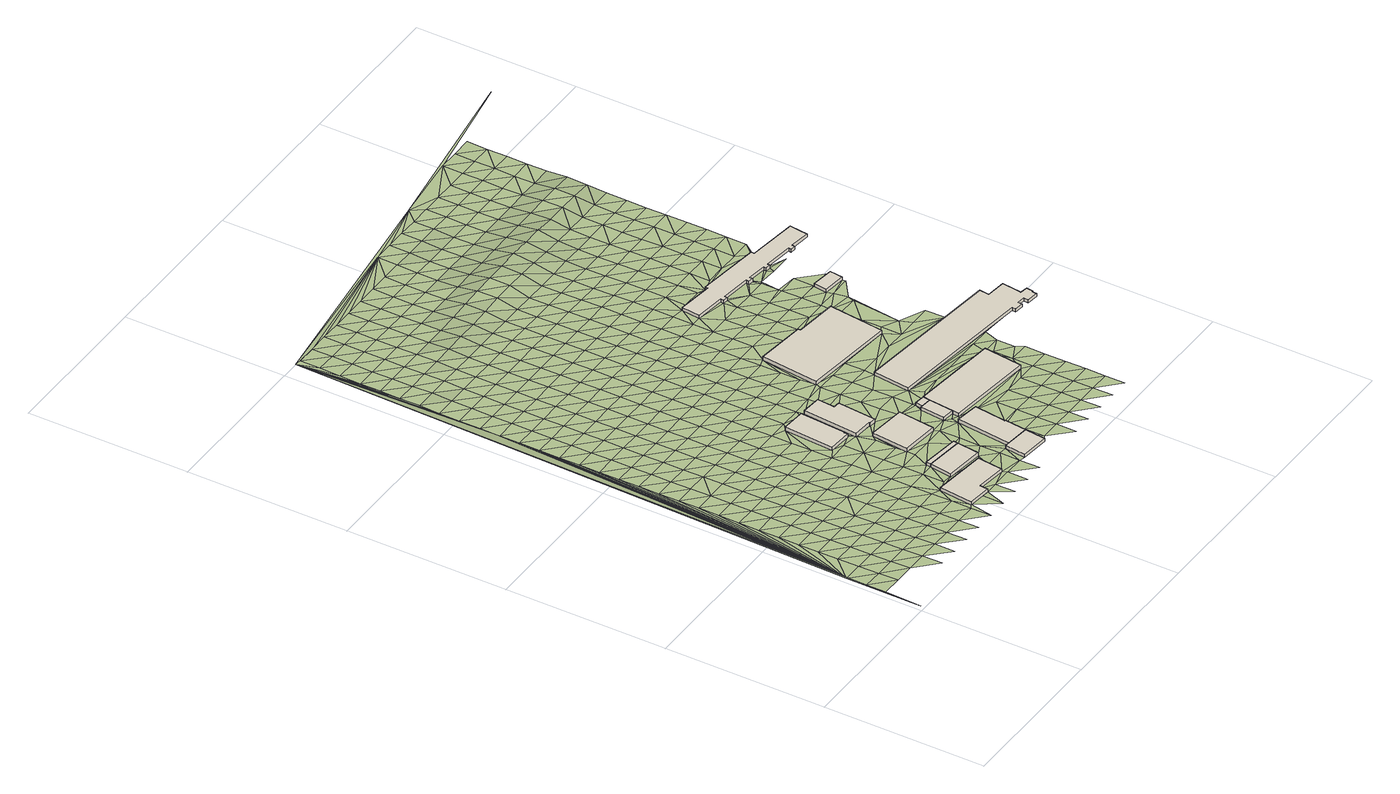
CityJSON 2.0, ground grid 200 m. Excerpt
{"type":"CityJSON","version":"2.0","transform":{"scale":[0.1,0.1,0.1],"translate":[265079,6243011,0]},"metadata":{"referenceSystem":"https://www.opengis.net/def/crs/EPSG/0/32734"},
"CityObjects":{
"building1":{"type":"Building","attributes":{"building":"yes","building:levels":"1","footprint":{"type":"Polygon"},"plus_code":"C9XWXHXW+XPR","ground_height":4.62,"building_height":4.1,"roof_height":8.72},"geometry":[{"type":"Solid","lod":"1","boundaries":[[[[0,1,2,3]],[[1,4,5,2]],[[4,6,7,5]],[[6,8,9,7]],[[8,10,11,9]],[[10,0,3,11]],[[3,2,5,7,9,11]],[[10,8,6,4,1,0]]]]}]},
"building2":{"type":"Building","attributes":{"building":"yes","building:levels":"1","footprint":{"type":"Polygon"},"plus_code":"CCXXXHXQ+XCX","ground_height":4.51,"building_height":4.1,"roof_height":8.61},"geometry":[{"type":"Solid","lod":"1","boundaries":[[[[12,13,14,15]],[[13,16,17,14]],[[16,18,19,17]],[[18,12,15,19]],[[15,14,17,19]],[[18,16,13,12]]]]}]},
"building3":{"type":"Building","attributes":{"building":"yes","building:levels":"1","footprint":{"type":"Polygon"},"plus_code":"CFX3XHX5+XVV","ground_height":4.48,"building_height":4.1,"roof_height":8.58},"geometry":[{"type":"Solid","lod":"1","boundaries":[[[[13,12,15,14]],[[12,20,21,15]],[[20,22,23,21]],[[22,13,14,23]],[[14,15,21,23]],[[22,20,12,13]]]]}]},
"building4":{"type":"Building","attributes":{"building":"industrial","building:levels":"1","footprint":{"type":"Polygon"},"plus_code":"C9X8X9XC+X3X","ground_height":3.41,"building_height":4.1,"roof_height":7.51},"geometry":[{"type":"Solid","lod":"1","boundaries":[[[[24,25,26,27]],[[25,28,29,26]],[[28,30,31,29]],[[30,32,33,31]],[[32,34,35,33]],[[34,24,27,35]],[[27,26,29,31,33,35]],[[34,32,30,28,25,24]]]]}]},
"building5":{"type":"Building","attributes":{"building":"yes","building:levels":"1","footprint":{"type":"Polygon"},"plus_code":"CFXMXVXC+XCX","ground_height":4.25,"building_height":4.1,"roof_height":8.35},"geometry":[{"type":"Solid","lod":"1","boundaries":[[[[36,37,38,39]],[[37,40,41,38]],[[40,42,43,41]],[[42,36,39,43]],[[39,38,41,43]],[[42,40,37,36]]]]}]},
"building6":{"type":"Building","attributes":{"building":"industrial","building:levels":"1","footprint":{"type":"Polygon"},"plus_code":"CFX3XFXR+XGW","ground_height":3.68,"building_height":4.1,"roof_height":7.78},"geometry":[{"type":"Solid","lod":"1","boundaries":[[[[44,45,46,47]],[[45,48,49,46]],[[48,50,51,49]],[[50,52,53,51]],[[52,54,55,53]],[[54,56,57,55]],[[56,58,59,57]],[[58,44,47,59]],[[47,46,49,51,53,55,57,59]],[[58,56,54,52,50,48,45,44]]]]}]},
"building7":{"type":"Building","attributes":{"building":"yes","building:levels":"1","footprint":{"type":"Polygon"},"plus_code":"CJX6X6XR+X3W","ground_height":4.28,"building_height":4.1,"roof_height":8.38},"geometry":[{"type":"Solid","lod":"1","boundaries":[[[[60,61,62,63]],[[61,64,65,62]],[[64,66,67,65]],[[66,68,69,67]],[[68,60,63,69]],[[63,62,65,67,69]],[[68,66,64,61,60]]]]}]},
"building8":{"type":"Building","attributes":{"building":"yes","building:levels":"1","footprint":{"type":"Polygon"},"plus_code":"CJXMX2X4+X2X","ground_height":4.29,"building_height":4.1,"roof_height":8.39},"geometry":[{"type":"Solid","lod":"1","boundaries":[[[[61,60,63,62]],[[60,70,71,63]],[[70,72,73,71]],[[72,74,75,73]],[[74,76,77,75]],[[76,61,62,77]],[[62,63,71,73,75,77]],[[76,74,72,70,60,61]]]]}]},
"building9":{"type":"Building","attributes":{"building":"yes","building:levels":"1","footprint":{"type":"Polygon"},"plus_code":"CJX7X4XW+X3V","ground_height":4.15,"building_height":4.1,"roof_height":8.25},"geometry":[{"type":"Solid","lod":"1","boundaries":[[[[78,79,80,81]],[[79,82,83,80]],[[82,84,85,83]],[[84,86,87,85]],[[86,78,81,87]],[[81,80,83,85,87]],[[86,84,82,79,78]]]]}]},
"building10":{"type":"Building","attributes":{"building":"yes","building:levels":"1","footprint":{"type":"Polygon"},"plus_code":"CJXCXHX5+XCW","ground_height":4.15,"building_height":4.1,"roof_height":8.25},"geometry":[{"type":"Solid","lod":"1","boundaries":[[[[88,89,90,91]],[[89,82,83,90]],[[82,79,80,83]],[[79,88,91,80]],[[91,90,83,80]],[[79,82,89,88]]]]}]},
"building11":{"type":"Building","attributes":{"building":"yes","building:levels":"1","footprint":{"type":"Polygon"},"plus_code":"CQX9X8XH+XHW","ground_height":4.31,"building_height":4.1,"roof_height":8.41},"geometry":[{"type":"Solid","lod":"1","boundaries":[[[[92,93,80,94,95,91]],[[93,96,81,97,94,80]],[[96,98,99,97,81]],[[98,100,101,99]],[[100,102,103,101]],[[102,92,91,95,103]],[[95,94,97,99,101,103]],[[102,100,98,96,93,92]]]]}]},
"building12":{"type":"Building","attributes":{"building":"industrial","building:levels":"1","footprint":{"type":"Polygon"},"plus_code":"CPX3X3X4+XHV","ground_height":3.05,"building_height":4.1,"roof_height":7.15},"geometry":[{"type":"Solid","lod":"1","boundaries":[[[[104,105,106,107]],[[105,108,109,106]],[[108,110,111,109]],[[110,112,113,111]],[[112,114,115,113]],[[114,104,107,115]],[[107,106,109,111,113,115]],[[114,112,110,108,105,104]]]]}]},
"building13":{"type":"Building","attributes":{"building":"industrial","building:levels":"1","footprint":{"type":"Polygon"},"plus_code":"C2X8XRX3+XCX","ground_height":3.42,"building_height":4.1,"roof_height":7.52},"geometry":[{"type":"Solid","lod":"1","boundaries":[[[[116,117,118,119]],[[117,120,121,118]],[[120,122,123,121]],[[122,124,125,123]],[[124,126,127,125]],[[126,128,129,127]],[[128,130,131,129]],[[130,132,133,131]],[[132,134,135,133]],[[134,136,137,135]],[[136,138,139,137]],[[138,140,141,139]],[[140,142,143,141]],[[142,144,145,143]],[[144,146,147,145]],[[146,116,119,147]],[[119,118,121,123,125,127,129,131,133,135,137,139,141,143,145,147]],[[146,144,142,140,138,136,134,132,130,128,126,124,122,120,117,116]]]]}]},
"building14":{"type":"Building","attributes":{"building":"industrial","building:levels":"1","footprint":{"type":"Polygon"},"plus_code":"CVXCXHXV+X3R","ground_height":2.45,"building_height":4.1,"roof_height":6.55},"geometry":[{"type":"Solid","lod":"1","boundaries":[[[[148,149,150,151]],[[149,152,153,150]],[[152,154,155,153]],[[154,156,157,155]],[[156,158,159,157]],[[158,160,161,159]],[[160,162,163,161]],[[162,164,165,163]],[[164,166,167,165]],[[166,168,169,167]],[[168,170,171,169]],[[170,172,173,171]],[[172,174,175,173]],[[174,176,177,175]],[[176,178,179,177]],[[178,180,181,179]],[[180,182,183,181]],[[182,184,185,183]],[[184,186,187,185]],[[186,188,189,187]],[[188,190,191,189]],[[190,192,193,191]],[[192,194,195,193]],[[194,148,151,195]],[[151,150,153,155,157,159,161,163,165,167,169,171,173,175,177,179,181,183,185,187,189,191,193,195]],[[194,192,190,188,186,184,182,180,178,176,174,172,170,168,166,164,162,160,158,156,154,152,149,148]]]]}]},
"building15":{"type":"Building","attributes":{"building":"industrial","building:levels":"1","footprint":{"type":"Polygon"},"plus_code":"C3X2XFXM+XMV","ground_height":2.63,"building_height":4.1,"roof_height":6.73},"geometry":[{"type":"Solid","lod":"1","boundaries":[[[[196,197,198,199]],[[197,200,201,198]],[[200,202,203,201]],[[202,196,199,203]],[[199,198,201,203]],[[202,200,197,196]]]]}]},
"terrain1":{"type":"TINRelief","geometry":[{"type":"CompositeSurface","lod":"1","boundaries":[[[204,205,206]],[[206,205,207]],[[205,204,208]],[[209,207,205]],[[208,209,205]],[[209,210,207]],[[210,211,207]],[[209,208,212]],[[211,213,207]],[[209,214,210]],[[213,215,207]],[[212,214,209]],[[216,207,215]],[[211,210,217]],[[210,214,217]],[[216,218,207]],[[211,219,213]],[[218,220,207]],[[212,221,214]],[[211,217,219]],[[220,222,207]],[[212,223,221]],[[215,213,224]],[[214,225,217]],[[226,207,222]],[[224,213,219]],[[225,214,221]],[[227,216,215]],[[228,207,226]],[[219,217,229]],[[227,215,224]],[[229,217,225]],[[228,230,207]],[[231,206,207]],[[218,216,232]],[[224,219,233]],[[234,207,230]],[[227,232,216]],[[225,221,235]],[[229,233,219]],[[220,218,236]],[[207,234,237]],[[221,238,235]],[[224,239,227]],[[232,236,218]],[[225,240,229]],[[207,237,241]],[[239,224,233]],[[242,222,220]],[[225,235,240]],[[232,227,243]],[[207,241,244]],[[236,242,220]],[[233,229,245]],[[227,239,243]],[[246,226,222]],[[244,247,207]],[[229,240,245]],[[232,248,236]],[[242,246,222]],[[233,249,239]],[[207,247,250]],[[248,232,243]],[[226,251,228]],[[240,235,252]],[[233,245,249]],[[242,236,253]],[[254,207,250]],[[246,251,226]],[[252,235,255]],[[243,239,256]],[[253,236,248]],[[257,245,240]],[[230,228,258]],[[207,254,259]],[[239,249,256]],[[260,246,242]],[[252,257,240]],[[228,251,258]],[[248,243,261]],[[260,242,253]],[[234,230,262]],[[245,263,249]],[[243,256,261]],[[264,251,246]],[[257,263,245]],[[258,262,230]],[[248,265,253]],[[260,264,246]],[[237,234,266]],[[267,256,249]],[[261,265,248]],[[268,257,252]],[[262,266,234]],[[263,267,249]],[[260,253,269]],[[258,251,270]],[[264,271,251]],[[272,268,252]],[[237,273,241]],[[253,265,269]],[[257,274,263]],[[262,258,270]],[[261,256,275]],[[207,259,231]],[[266,273,237]],[[270,251,271]],[[267,276,256]],[[260,277,264]],[[268,274,257]],[[244,241,278]],[[265,261,275]],[[260,269,277]],[[256,276,275]],[[279,267,263]],[[266,262,280]],[[273,278,241]],[[271,264,281]],[[274,279,263]],[[280,262,270]],[[244,282,247]],[[269,265,283]],[[264,277,281]],[[266,284,273]],[[267,285,276]],[[278,282,244]],[[283,265,275]],[[271,286,270]],[[274,268,287]],[[284,266,280]],[[279,285,267]],[[250,247,288]],[[269,289,277]],[[286,271,281]],[[290,287,268]],[[278,273,291]],[[275,276,292]],[[282,288,247]],[[289,269,283]],[[279,274,293]],[[280,270,294]],[[291,273,284]],[[285,292,276]],[[254,250,295]],[[281,277,296]],[[287,293,274]],[[294,270,286]],[[278,297,282]],[[298,283,275]],[[250,288,295]],[[296,277,289]],[[287,290,299]],[[284,280,300]],[[301,285,279]],[[291,297,278]],[[292,298,275]],[[259,254,302]],[[286,281,303]],[[293,301,279]],[[300,280,294]],[[293,287,299]],[[288,282,304]],[[305,289,283]],[[302,254,295]],[[303,281,296]],[[284,306,291]],[[292,285,307]],[[304,282,297]],[[298,305,283]],[[308,309,259]],[[286,310,294]],[[306,284,300]],[[301,307,285]],[[311,293,299]],[[288,312,295]],[[296,289,313]],[[259,302,308]],[[310,286,303]],[[293,311,301]],[[291,314,297]],[[315,298,292]],[[316,317,299]],[[312,288,304]],[[305,313,289]],[[318,309,319]],[[300,294,320]],[[314,291,306]],[[307,315,292]],[[307,301,311]],[[302,295,321]],[[322,303,296]],[[308,319,309]],[[320,294,310]],[[323,299,317]],[[304,297,324]],[[298,325,305]],[[321,295,312]],[[313,322,296]],[[231,259,309]],[[317,316,323]],[[326,327,318]],[[306,300,328]],[[324,297,314]],[[315,325,298]],[[329,308,302]],[[310,303,330]],[[319,326,318]],[[328,300,320]],[[231,309,318]],[[312,304,331]],[[313,305,332]],[[333,307,311]],[[329,302,321]],[[322,330,303]],[[334,327,335]],[[306,336,314]],[[315,307,333]],[[331,304,324]],[[305,325,332]],[[231,318,327]],[[337,319,308]],[[338,320,310]],[[326,335,327]],[[336,306,328]],[[339,333,311]],[[340,339,311]],[[312,341,321]],[[322,313,342]],[[329,337,308]],[[330,338,310]],[[231,327,334]],[[343,344,334]],[[323,345,346]],[[324,314,347]],[[348,325,315]],[[341,312,331]],[[342,313,332]],[[349,345,323]],[[319,350,326]],[[328,320,351]],[[335,343,334]],[[347,314,336]],[[333,348,315]],[[334,344,231]],[[329,321,352]],[[330,322,353]],[[337,350,319]],[[338,351,320]],[[354,344,355]],[[324,356,331]],[[352,321,341]],[[353,322,342]],[[344,354,231]],[[333,339,13]],[[335,326,357]],[[332,325,358]],[[359,336,328]],[[339,340,13]],[[343,355,344]],[[356,324,347]],[[348,360,325]],[[329,361,337]],[[330,362,338]],[[340,311,10]],[[346,345,363]],[[326,350,357]],[[351,359,328]],[[354,364,231]],[[364,354,365]],[[341,331,366]],[[342,332,358]],[[333,22,348]],[[329,352,361]],[[358,325,360]],[[362,330,353]],[[343,335,367]],[[368,347,336]],[[13,22,333]],[[355,365,354]],[[366,331,356]],[[353,342,369]],[[364,370,231]],[[350,337,371]],[[372,351,338]],[[367,335,357]],[[359,368,336]],[[373,370,364]],[[341,374,352]],[[371,337,361]],[[372,338,362]],[[375,376,345]],[[370,377,231]],[[342,378,369]],[[355,343,379]],[[356,347,380]],[[363,345,376]],[[365,373,364]],[[374,341,366]],[[378,342,358]],[[348,22,381]],[[360,348,382]],[[350,383,357]],[[359,351,384]],[[379,343,367]],[[368,380,347]],[[377,385,231]],[[377,370,386]],[[361,352,387]],[[383,350,371]],[[369,34,353]],[[372,384,351]],[[34,362,353]],[[381,382,348]],[[355,388,365]],[[389,366,356]],[[360,390,358]],[[373,386,370]],[[387,352,374]],[[367,357,391]],[[392,368,359]],[[388,355,379]],[[380,389,356]],[[34,372,362]],[[382,390,360]],[[10,18,340]],[[393,385,377]],[[371,361,394]],[[383,391,357]],[[384,392,359]],[[395,369,378]],[[373,365,396]],[[385,397,231]],[[374,366,398]],[[363,399,10]],[[386,393,377]],[[394,361,387]],[[378,358,400]],[[401,363,376]],[[379,367,402]],[[380,368,403]],[[404,381,22]],[[365,388,396]],[[389,398,366]],[[405,358,390]],[[371,406,383]],[[384,372,407]],[[402,367,391]],[[392,403,368]],[[405,400,358]],[[363,408,399]],[[372,34,407]],[[373,409,386]],[[410,387,374]],[[10,399,18]],[[393,397,385]],[[371,394,406]],[[401,376,411]],[[378,400,395]],[[382,381,404]],[[379,412,388]],[[413,389,380]],[[36,390,382]],[[396,409,373]],[[398,410,374]],[[383,414,391]],[[392,384,415]],[[404,22,20]],[[408,363,401]],[[412,379,402]],[[403,413,380]],[[405,390,36]],[[18,399,408]],[[416,395,417]],[[418,393,386]],[[394,387,419]],[[400,417,395]],[[414,383,406]],[[407,415,384]],[[388,420,396]],[[400,405,36]],[[389,421,398]],[[409,418,386]],[[410,419,387]],[[402,391,422]],[[392,423,403]],[[420,388,412]],[[413,421,389]],[[424,407,34]],[[393,425,397]],[[426,406,394]],[[422,391,414]],[[423,392,415]],[[409,396,427]],[[400,58,417]],[[410,398,428]],[[429,382,404]],[[408,430,18]],[[430,12,18]],[[431,400,36]],[[418,425,393]],[[419,426,394]],[[432,64,401]],[[412,402,433]],[[434,413,403]],[[64,408,401]],[[427,396,420]],[[421,428,398]],[[435,414,406]],[[407,436,415]],[[422,433,402]],[[434,403,423]],[[431,437,400]],[[424,417,58]],[[438,418,409]],[[439,419,410]],[[430,408,64]],[[440,20,12]],[[425,441,397]],[[426,435,406]],[[407,424,436]],[[430,440,12]],[[404,20,442]],[[412,443,420]],[[421,413,444]],[[438,409,427]],[[428,439,410]],[[431,36,445]],[[422,414,446]],[[64,61,430]],[[423,415,447]],[[443,412,433]],[[434,444,413]],[[448,425,418]],[[449,426,419]],[[20,440,442]],[[429,404,442]],[[435,446,414]],[[447,415,436]],[[424,58,436]],[[427,420,450]],[[451,428,421]],[[438,448,418]],[[439,449,419]],[[452,433,422]],[[434,423,453]],[[445,36,454]],[[420,443,450]],[[444,451,421]],[[441,425,455]],[[435,426,456]],[[446,452,422]],[[453,423,447]],[[76,430,61]],[[76,440,430]],[[427,457,438]],[[439,428,458]],[[455,425,448]],[[449,456,426]],[[459,436,58]],[[443,433,460]],[[461,444,434]],[[457,427,450]],[[451,458,428]],[[442,440,76]],[[462,446,435]],[[459,447,436]],[[86,429,442]],[[452,460,433]],[[453,461,434]],[[454,429,463]],[[448,438,464]],[[465,449,439]],[[463,429,86]],[[455,466,441]],[[456,462,435]],[[58,467,459]],[[468,450,443]],[[444,469,451]],[[464,438,457]],[[458,465,439]],[[470,471,472]],[[473,445,454]],[[472,467,470]],[[452,446,474]],[[447,475,453]],[[442,76,86]],[[460,468,443]],[[461,469,444]],[[445,476,471]],[[477,455,448]],[[478,456,449]],[[462,474,446]],[[459,475,447]],[[473,476,445]],[[479,480,481]],[[482,457,450]],[[451,483,458]],[[477,448,464]],[[454,463,84]],[[465,478,449]],[[463,86,84]],[[484,231,397]],[[485,460,452]],[[486,461,453]],[[468,482,450]],[[469,483,451]],[[76,487,86]],[[488,472,471]],[[467,472,488]],[[481,489,479]],[[490,466,455]],[[462,456,491]],[[474,485,452]],[[475,486,453]],[[464,457,492]],[[487,76,493]],[[465,458,494]],[[477,490,455]],[[487,78,86]],[[478,491,456]],[[495,479,489]],[[467,496,459]],[[476,488,471]],[[468,460,497]],[[498,469,461]],[[482,492,457]],[[483,494,458]],[[454,499,473]],[[89,454,84]],[[487,493,78]],[[500,474,462]],[[489,481,501]],[[485,497,460]],[[486,498,461]],[[454,89,502]],[[503,475,459]],[[504,505,495]],[[506,477,464]],[[507,478,465]],[[488,496,467]],[[499,476,473]],[[508,493,76]],[[490,509,466]],[[491,500,462]],[[501,481,510]],[[499,454,502]],[[84,82,89]],[[511,482,468]],[[469,512,483]],[[492,506,464]],[[494,507,465]],[[489,513,495]],[[503,459,496]],[[485,474,514]],[[508,505,504]],[[515,486,475]],[[484,397,441]],[[497,511,468]],[[498,512,469]],[[490,477,516]],[[517,491,478]],[[476,518,488]],[[500,514,474]],[[513,489,501]],[[495,519,504]],[[475,503,515]],[[88,502,89]],[[520,492,482]],[[521,494,483]],[[506,516,477]],[[507,517,478]],[[499,518,476]],[[522,497,485]],[[498,486,523]],[[511,520,482]],[[512,521,483]],[[519,495,513]],[[524,509,490]],[[500,491,525]],[[526,496,488]],[[514,522,485]],[[515,523,486]],[[499,502,527]],[[528,508,504]],[[506,492,529]],[[494,530,507]],[[88,527,502]],[[516,524,490]],[[517,525,491]],[[526,488,518]],[[511,497,531]],[[532,512,498]],[[520,529,492]],[[521,530,494]],[[528,504,519]],[[496,533,503]],[[499,527,518]],[[484,441,466]],[[534,514,500]],[[513,501,535]],[[522,531,497]],[[523,532,498]],[[536,516,506]],[[517,507,537]],[[524,538,509]],[[525,534,500]],[[533,496,526]],[[535,501,539]],[[88,540,527]],[[541,515,503]],[[542,520,511]],[[521,512,543]],[[529,536,506]],[[530,537,507]],[[522,514,544]],[[545,519,513]],[[541,523,515]],[[531,542,511]],[[532,543,512]],[[524,516,546]],[[547,525,517]],[[534,544,514]],[[526,518,548]],[[545,513,535]],[[527,548,518]],[[549,529,520]],[[550,530,521]],[[551,540,88]],[[532,523,541]],[[536,546,516]],[[537,547,517]],[[508,528,552]],[[553,531,522]],[[528,519,554]],[[533,555,503]],[[542,549,520]],[[493,508,100]],[[543,550,521]],[[484,466,509]],[[540,551,527]],[[556,538,524]],[[557,534,525]],[[533,526,558]],[[541,543,532]],[[544,553,522]],[[554,519,545]],[[536,529,559]],[[537,530,560]],[[546,556,524]],[[547,557,525]],[[526,548,558]],[[542,531,561]],[[549,559,529]],[[550,560,530]],[[544,534,562]],[[563,545,535]],[[553,561,531]],[[552,528,554]],[[564,546,536]],[[537,565,547]],[[556,566,538]],[[557,562,534]],[[555,533,558]],[[567,563,535]],[[568,543,541]],[[569,549,542]],[[568,550,543]],[[559,564,536]],[[560,565,537]],[[570,553,544]],[[554,545,571]],[[484,509,538]],[[561,569,542]],[[527,551,572]],[[556,546,573]],[[574,557,547]],[[562,570,544]],[[563,571,545]],[[552,100,508]],[[575,559,549]],[[560,550,576]],[[564,573,546]],[[565,574,547]],[[548,577,558]],[[561,553,578]],[[579,552,554]],[[569,575,549]],[[576,550,568]],[[580,566,556]],[[581,562,557]],[[577,555,558]],[[88,102,551]],[[582,568,541]],[[570,578,553]],[[571,579,554]],[[564,559,583]],[[584,565,560]],[[503,555,585]],[[573,580,556]],[[574,581,557]],[[586,569,561]],[[575,583,559]],[[584,560,576]],[[484,538,566]],[[570,562,587]],[[588,571,563]],[[527,572,589]],[[578,586,561]],[[579,590,552]],[[591,573,564]],[[565,592,574]],[[580,593,566]],[[581,587,562]],[[588,563,594]],[[575,569,595]],[[548,596,577]],[[576,568,597]],[[541,114,582]],[[583,591,564]],[[592,565,584]],[[484,598,231]],[[599,578,570]],[[600,579,571]],[[586,595,569]],[[597,568,582]],[[100,552,590]],[[580,573,601]],[[602,581,574]],[[587,599,570]],[[600,571,588]],[[603,583,575]],[[576,604,584]],[[591,601,573]],[[592,602,574]],[[102,572,551]],[[586,578,605]],[[606,590,579]],[[595,603,575]],[[604,576,597]],[[593,484,566]],[[555,577,585]],[[607,527,589]],[[608,593,580]],[[609,587,581]],[[599,605,578]],[[592,584,610]],[[606,579,600]],[[611,591,583]],[[601,608,580]],[[609,581,602]],[[612,595,586]],[[597,582,613]],[[603,611,583]],[[614,584,604]],[[614,610,584]],[[599,587,615]],[[588,616,600]],[[605,612,586]],[[617,590,606]],[[617,100,590]],[[592,618,602]],[[114,613,582]],[[601,591,619]],[[608,620,593]],[[592,610,618]],[[615,587,609]],[[616,588,621]],[[603,595,622]],[[623,604,597]],[[611,619,591]],[[577,596,585]],[[589,572,102]],[[609,602,618]],[[624,605,599]],[[606,600,625]],[[620,484,593]],[[612,622,595]],[[114,112,613]],[[613,623,597]],[[626,527,607]],[[627,608,601]],[[624,599,615]],[[596,548,628]],[[625,600,616]],[[629,100,617]],[[630,611,603]],[[614,604,631]],[[619,627,601]],[[612,605,632]],[[606,633,617]],[[622,630,603]],[[631,604,623]],[[629,102,100]],[[614,154,610]],[[609,618,634]],[[620,608,635]],[[615,609,634]],[[636,613,112]],[[632,605,624]],[[625,633,606]],[[637,619,611]],[[627,635,608]],[[596,638,585]],[[639,622,612]],[[607,589,102]],[[623,613,636]],[[617,640,629]],[[630,637,611]],[[618,641,634]],[[642,614,631]],[[643,102,629]],[[644,484,620]],[[615,645,624]],[[639,612,632]],[[640,617,633]],[[642,154,614]],[[610,154,152]],[[627,619,646]],[[635,644,620]],[[615,634,645]],[[643,629,647]],[[630,622,648]],[[649,631,623]],[[637,646,619]],[[641,618,650]],[[632,624,651]],[[626,652,527]],[[102,643,653]],[[112,110,636]],[[585,638,654]],[[648,622,639]],[[649,623,636]],[[640,655,629]],[[656,635,627]],[[634,641,657]],[[647,629,655]],[[607,102,653]],[[624,645,651]],[[644,658,484]],[[659,637,630]],[[642,631,660]],[[638,596,628]],[[646,656,627]],[[661,585,654]],[[642,156,154]],[[653,643,647]],[[632,662,639]],[[659,630,648]],[[660,631,649]],[[638,663,654]],[[644,635,664]],[[665,645,634]],[[657,641,650]],[[585,661,666]],[[632,651,662]],[[667,646,637]],[[656,664,635]],[[156,642,668]],[[665,634,657]],[[110,585,666]],[[654,663,661]],[[626,607,653]],[[648,639,669]],[[636,670,649]],[[671,663,638]],[[667,637,659]],[[668,642,660]],[[156,668,158]],[[672,651,645]],[[673,658,644]],[[662,669,639]],[[548,144,628]],[[636,110,670]],[[656,646,674]],[[664,673,644]],[[672,645,665]],[[657,650,675]],[[657,675,665]],[[671,638,628]],[[648,676,659]],[[677,660,649]],[[674,646,667]],[[662,651,678]],[[676,648,669]],[[649,670,677]],[[679,664,656]],[[666,661,680]],[[663,680,661]],[[678,651,672]],[[673,681,658]],[[484,658,598]],[[158,668,160]],[[667,659,682]],[[660,683,668]],[[679,656,674]],[[110,666,680]],[[671,684,663]],[[665,675,685]],[[669,662,686]],[[659,676,682]],[[677,687,660]],[[673,664,688]],[[685,672,665]],[[686,662,678]],[[110,689,670]],[[687,683,660]],[[674,667,690]],[[688,664,679]],[[685,675,691]],[[628,684,671]],[[196,677,670]],[[692,676,669]],[[160,668,162]],[[680,663,693]],[[682,690,667]],[[680,693,110]],[[694,668,683]],[[694,162,668]],[[695,681,673]],[[678,672,696]],[[689,110,693]],[[669,686,692]],[[675,697,691]],[[674,698,679]],[[658,681,598]],[[695,673,688]],[[696,672,685]],[[196,670,689]],[[682,676,699]],[[687,677,700]],[[698,674,690]],[[701,686,678]],[[162,694,164]],[[702,694,683]],[[196,202,677]],[[699,676,692]],[[688,679,703]],[[687,704,683]],[[702,164,694]],[[677,202,700]],[[701,678,696]],[[705,681,695]],[[166,164,702]],[[706,690,682]],[[707,685,691]],[[703,679,698]],[[686,708,692]],[[706,682,699]],[[700,704,687]],[[688,709,695]],[[685,707,696]],[[708,686,701]],[[707,691,697]],[[710,166,702]],[[711,689,693]],[[705,598,681]],[[712,698,690]],[[713,196,689]],[[709,688,703]],[[675,714,697]],[[715,699,692]],[[712,690,706]],[[705,695,716]],[[717,701,696]],[[715,692,708]],[[710,702,718]],[[718,702,719]],[[703,698,720]],[[700,202,721]],[[716,695,709]],[[696,707,717]],[[713,689,711]],[[722,706,699]],[[723,704,700]],[[720,698,712]],[[708,701,724]],[[722,699,715]],[[725,709,703]],[[718,719,726]],[[724,701,717]],[[727,705,716]],[[727,598,705]],[[712,706,728]],[[707,697,729]],[[703,720,725]],[[730,715,708]],[[728,706,722]],[[716,709,731]],[[707,729,717]],[[708,724,730]],[[729,697,732]],[[732,697,714]],[[733,726,719]],[[734,720,712]],[[709,725,731]],[[735,726,733]],[[734,712,728]],[[736,727,716]],[[737,724,717]],[[722,715,738]],[[715,730,739]],[[725,720,740]],[[598,727,741]],[[716,731,736]],[[737,717,729]],[[728,722,738]],[[740,720,734]],[[715,739,738]],[[742,731,725]],[[730,724,743]],[[714,744,732]],[[724,737,745]],[[727,736,741]],[[714,746,744]],[[747,729,732]],[[742,725,740]],[[734,728,748]],[[739,730,743]],[[738,749,728]],[[743,724,745]],[[731,750,736]],[[729,747,737]],[[747,732,744]],[[734,748,740]],[[728,749,748]],[[750,731,742]],[[739,751,738]],[[737,752,745]],[[753,741,736]],[[743,751,739]],[[754,742,740]],[[753,736,750]],[[737,747,752]],[[749,738,755]],[[598,741,756]],[[740,748,754]],[[751,755,738]],[[750,742,757]],[[758,743,745]],[[752,759,745]],[[760,741,753]],[[757,742,754]],[[749,761,748]],[[743,758,751]],[[755,762,749]],[[758,745,759]],[[763,753,750]],[[748,761,754]],[[749,762,761]],[[750,757,763]],[[755,751,764]],[[760,756,741]],[[765,760,753]],[[751,758,764]],[[766,757,754]],[[765,753,763]],[[762,755,767]],[[766,754,761]],[[764,767,755]],[[760,765,768]],[[769,763,757]],[[757,766,770]],[[761,762,771]],[[762,767,772]],[[768,756,760]],[[765,763,769]],[[769,757,770]],[[761,771,766]],[[762,772,771]],[[768,765,773]],[[766,774,770]],[[773,765,769]],[[766,771,774]],[[775,756,768]],[[773,775,768]],[[769,770,776]],[[774,777,770]],[[776,773,769]],[[775,778,756]],[[776,770,777]],[[756,779,598]],[[775,773,780]],[[773,776,781]],[[778,775,780]],[[773,781,780]],[[780,782,778]]]}]}
},
"vertices":[
[1888,912,45],[1840,498,45],[1840,498,87],[1888,912,87],[2126,465,45],[2126,465,87],[2137,565,45],[2137,565,87],[2508,522,45],[2508,522,87],[2544,836,45],[2544,836,87],
[2658,1162,45],[2187,1218,45],[2187,1218,86],[2658,1162,86],[2154,943,45],[2154,943,86],[2625,886,45],[2625,886,86],
[2664,1221,45],[2664,1221,86],[2194,1279,45],[2194,1279,86],
[1903,2282,30],[2192,2261,30],[2192,2261,75],[1903,2282,75],[2195,2305,30],[2195,2305,75],[2202,2305,30],[2202,2305,75],[2243,2879,30],[2243,2879,75],[1947,2900,30],[1947,2900,75],
[2341,2038,40],[2289,1582,40],[2289,1582,83],[2341,2038,83],[2756,1529,40],[2756,1529,83],[2808,1985,40],[2808,1985,83],
[2243,2188,31],[2481,2169,31],[2481,2169,78],[2243,2188,78],[2480,2155,31],[2480,2155,78],[2566,2148,31],[2566,2148,78],[2607,2627,31],[2607,2627,78],[2526,2634,31],[2526,2634,78],[2544,2853,31],[2544,2853,78],[2301,2873,31],[2301,2873,78],
[3241,667,42],[2944,700,42],[2944,700,84],[3241,667,84],[2892,705,42],[2892,705,84],[2863,447,42],[2863,447,84],[3213,409,42],[3213,409,84],
[3269,930,42],[3269,930,84],[3261,940,42],[3261,940,84],[3310,1339,42],[3310,1339,84],[3022,1379,42],[3022,1379,84],
[3123,1513,42],[3156,1820,42],[3156,1820,82],[3123,1513,82],[3025,1834,42],[3025,1834,82],[3000,1837,42],[3000,1837,82],[2967,1529,42],[2967,1529,82],
[3166,1909,42],[3035,1924,42],[3035,1924,82],[3166,1909,82],
[3166,1909,38],[3156,1820,38],[3156,1820,84],[3166,1909,84],[3123,1513,38],[3123,1513,84],[3113,1431,38],[3113,1431,84],[4190,1310,38],[4190,1310,84],[4245,1789,38],[4245,1789,84],
[2890,3754,28],[2809,3034,28],[2809,3034,72],[2890,3754,72],[3954,2906,28],[3954,2906,72],[4032,3596,28],[4032,3596,72],[3503,3655,28],[3503,3655,72],[3507,3685,28],[3507,3685,72],
[3223,2133,34],[5026,1922,34],[5026,1922,75],[3223,2133,75],[5020,1877,34],[5020,1877,75],[5129,1863,34],[5129,1863,75],[5135,1914,34],[5135,1914,75],[5228,1902,34],[5228,1902,75],[5224,1845,34],[5224,1845,75],[5367,1827,34],[5367,1827,75],[5373,1885,34],[5373,1885,75],[5387,1885,34],[5387,1885,75],[5397,1969,34],[5397,1969,75],[5303,1984,34],[5303,1984,75],[5334,2230,34],[5334,2230,75],[5091,2259,34],[5091,2259,75],[5103,2377,34],[5103,2377,75],[3275,2589,34],[3275,2589,75],
[3195,4949,24],[3165,4719,24],[3165,4719,66],[3195,4949,66],[3533,4673,24],[3533,4673,66],[3529,4635,24],[3529,4635,66],[3593,4627,24],[3593,4627,66],[3597,4662,24],[3597,4662,66],[3962,4616,24],[3962,4616,66],[3957,4578,24],[3957,4578,66],[4019,4570,24],[4019,4570,66],[4024,4607,24],[4024,4607,66],[4261,4578,24],[4261,4578,66],[4257,4544,24],[4257,4544,66],[4320,4536,24],[4320,4536,66],[4324,4567,24],[4324,4567,66],[4682,4522,24],[4682,4522,66],[4678,4488,24],[4678,4488,66],[4743,4480,24],[4743,4480,66],[4747,4514,24],[4747,4514,66],[4997,4482,24],[4997,4482,66],[5026,4712,24],[5026,4712,66],[4412,4790,24],[4412,4790,66],[4417,4829,24],[4417,4829,66],[3629,4929,24],[3629,4929,66],[3625,4895,24],[3625,4895,66],
[4267,3798,26],[4541,3762,26],[4541,3762,67],[4267,3798,67],[4563,3926,26],[4563,3926,67],[4289,3963,26],[4289,3963,67],
[32,465,61],[32,710,55],[1,10,71],[32,960,49],[282,465,58],[282,710,53],[282,960,48],[282,1220,43],[533,465,57],[282,1470,40],[533,710,51],[282,1715,38],[282,1965,37],[533,960,46],[282,2215,37],[533,1220,42],[282,2465,37],[784,465,55],[282,2720,38],[784,215,60],[533,1470,40],[784,710,50],[282,2970,36],[533,1715,37],[282,3220,33],[784,960,45],[282,3470,31],[206,7980,37],[533,1965,37],[784,1220,40],[282,3720,28],[1035,465,53],[533,2215,37],[282,3970,25],[1035,215,57],[784,1470,38],[1035,710,48],[282,4220,24],[533,2465,37],[784,1715,37],[282,4470,22],[1035,960,43],[533,2720,36],[282,4720,20],[784,1965,36],[1035,1220,40],[282,4970,20],[533,2970,34],[1285,465,50],[784,2215,37],[282,5220,20],[1285,215,54],[1035,1470,38],[1285,710,46],[533,3220,32],[282,5470,20],[784,2465,36],[1035,1715,36],[533,3470,30],[1285,960,42],[784,2720,35],[1035,1965,35],[533,3720,28],[1285,1220,39],[1536,465,49],[1035,2215,35],[784,3220,30],[784,2970,33],[1536,215,52],[533,3970,26],[1536,710,46],[1285,1715,35],[1285,1470,37],[1035,2465,33],[533,4220,25],[1536,960,43],[784,3470,28],[1035,2720,32],[533,4470,23],[1285,1965,33],[784,3720,26],[1536,1220,41],[1035,2970,30],[1787,465,49],[533,4720,21],[1285,2215,32],[1787,215,52],[784,3970,25],[1536,1470,39],[1787,710,47],[1035,3220,28],[533,4970,21],[1285,2465,31],[784,4220,25],[1536,1715,37],[1840,498,49],[1035,3470,27],[1787,960,46],[533,5220,21],[1285,2720,29],[784,4470,24],[1536,1965,35],[1035,3720,25],[1787,1220,44],[533,5470,21],[282,5715,22],[1285,2970,27],[1888,912,46],[784,4720,22],[1536,2215,33],[1035,3970,25],[1787,1470,42],[2038,215,52],[2038,465,48],[282,5975,23],[533,5715,22],[1285,3220,26],[784,4970,22],[1536,2465,31],[2126,465,48],[1035,4220,24],[1787,1715,41],[533,5975,23],[282,6225,25],[1285,3470,24],[784,5220,22],[1536,2720,29],[1035,4470,24],[1787,1965,39],[2038,1220,45],[282,6470,31],[533,6225,25],[1285,3720,23],[784,5470,22],[1536,2970,28],[2038,960,46],[2154,943,46],[1035,4720,24],[1787,2215,36],[533,6470,36],[282,6720,29],[2288,465,47],[2137,565,48],[1285,3970,23],[2038,1470,44],[2288,215,49],[784,5715,22],[1536,3220,26],[1035,4970,23],[1787,2465,34],[282,6970,28],[533,6720,29],[1285,4220,23],[784,5975,23],[2038,1965,39],[1536,3470,25],[2038,1715,42],[1035,5220,23],[1787,2720,31],[2508,522,46],[282,7220,28],[533,6970,26],[1285,4470,25],[784,6225,27],[1536,3720,24],[1903,2282,36],[282,7475,32],[1035,5470,22],[1787,2970,29],[533,7220,25],[1285,4720,26],[2539,215,47],[2539,465,46],[282,7725,38],[2038,2215,37],[784,6470,35],[1536,3970,24],[2288,1470,43],[2289,1582,43],[1035,5715,23],[1787,3220,28],[282,7975,37],[533,7475,31],[1285,4970,25],[784,6720,33],[1536,4220,25],[2288,1715,42],[1035,5975,23],[1787,3470,27],[533,7725,33],[1285,5220,25],[2192,2261,38],[784,6970,28],[533,7975,31],[1536,4470,26],[2539,710,45],[2243,2188,38],[2790,465,43],[1035,6225,26],[1787,3720,26],[2539,1470,44],[2288,1965,40],[1285,5470,24],[2038,2970,30],[2790,710,42],[784,7220,26],[1536,4720,26],[2790,215,44],[1035,6470,29],[1787,3970,27],[1285,5715,24],[2038,3220,28],[2195,2305,38],[2202,2305,38],[784,7475,28],[1536,4970,26],[1035,6720,39],[1787,4220,27],[1285,5975,23],[2038,3470,27],[2243,2879,31],[784,7725,31],[1536,5220,26],[1035,6970,32],[1787,4470,27],[2756,1529,42],[2790,960,42],[2480,2155,40],[2863,447,43],[1285,6225,25],[2038,3720,27],[1536,5470,26],[2288,2970,31],[2481,2169,40],[1035,7220,27],[1787,4720,27],[2790,1220,43],[784,7975,30],[2790,1470,42],[1285,6470,25],[2038,3970,27],[2566,2148,40],[1536,5715,25],[2288,3220,30],[1035,7475,27],[1787,4970,27],[1285,6720,45],[2038,4220,26],[1536,5975,23],[2288,3470,28],[2808,1985,41],[1035,7725,27],[1787,5220,27],[1285,6970,31],[2038,4470,27],[2539,2970,33],[1536,6225,25],[2288,3720,27],[1787,5470,26],[2790,1715,41],[1285,7220,25],[2038,4720,28],[1035,7975,26],[2544,2853,33],[1536,6470,26],[2288,3970,26],[2526,2634,34],[2607,2627,34],[2539,2720,34],[2790,2215,40],[1787,5715,26],[2539,3220,31],[2790,2465,37],[1285,7475,24],[2038,4970,27],[3241,667,43],[3213,409,43],[3291,465,43],[1536,6720,49],[2288,4220,25],[2288,8225,27],[1787,5975,24],[2539,3470,30],[3040,1470,42],[2790,2720,34],[3291,710,43],[1285,7725,25],[2038,5220,27],[1536,6970,32],[3113,1431,42],[2288,4470,26],[3269,930,43],[2790,2970,33],[1787,6225,25],[2539,3720,29],[3040,2215,40],[2038,5470,27],[3542,465,43],[3040,1965,42],[2809,3034,33],[3291,960,43],[3261,940,43],[1536,7220,24],[2288,4720,27],[3310,1339,44],[1285,7975,26],[3542,215,44],[1787,6470,26],[2539,3970,27],[3542,710,43],[2038,5715,27],[2790,3220,31],[1536,7475,21],[2288,4970,27],[3040,2465,37],[3542,960,44],[1787,6720,48],[2539,4220,26],[2038,5975,24],[2790,3470,30],[1536,7725,23],[2288,5220,26],[3040,2720,35],[3223,2133,40],[3542,1220,44],[1787,6970,44],[2539,4470,26],[2038,6225,23],[2790,3720,29],[3040,2970,33],[2288,5470,27],[3792,465,44],[1787,7220,24],[2539,4720,27],[1536,7975,26],[3792,215,45],[3291,1965,42],[2890,3754,29],[2038,6470,22],[2790,3970,27],[2288,5715,27],[3792,710,43],[1787,7475,18],[2539,4970,26],[3275,2589,38],[2038,6720,62],[2790,4220,26],[3542,1965,42],[3792,1220,44],[2288,5975,25],[3792,960,43],[3291,2970,32],[1787,7725,21],[2539,5220,26],[3291,2720,35],[2038,6970,63],[2790,4470,25],[2288,6225,22],[2539,5470,27],[4043,465,43],[2038,7220,26],[2790,4720,26],[1787,7975,27],[4043,215,44],[3040,3970,26],[2288,6470,21],[2539,5715,26],[4043,710,43],[3792,1965,42],[2038,7475,18],[2790,4970,26],[2288,6720,78],[3040,4220,25],[3542,2720,35],[2539,5975,23],[4043,960,42],[2038,7725,19],[2790,5220,26],[3291,3720,27],[2288,6970,73],[3040,4470,25],[3954,2906,32],[2539,6225,19],[2790,5470,27],[4294,465,41],[4043,1965,39],[4043,1220,42],[2288,7220,29],[3040,4720,25],[2038,7975,27],[4294,215,42],[2539,6470,14],[3792,2720,35],[3291,3970,25],[3176,8377,22],[2790,5715,27],[4294,710,40],[2288,7475,15],[3040,4970,25],[2539,6720,83],[3291,4220,25],[2790,5975,23],[4294,960,39],[4294,1965,36],[2288,7725,17],[3040,5220,26],[3165,4719,25],[2539,6970,84],[2790,6225,19],[3542,3720,28],[3291,4470,24],[3040,5470,28],[4545,465,41],[4294,1220,38],[3195,4949,25],[2539,7220,34],[2288,7975,25],[4545,215,43],[2790,6470,16],[3542,3970,27],[3040,5715,25],[4545,710,40],[4545,1965,36],[2539,7475,13],[4545,2465,33],[4294,1470,38],[2790,6720,73],[3542,4220,25],[3040,5975,16],[4545,960,39],[3291,5220,27],[2539,7725,10],[3792,3720,29],[2790,6970,87],[4043,2720,33],[3040,6225,13],[4545,1220,38],[3291,4970,25],[3542,4470,25],[4294,1715,38],[2539,7975,23],[3291,5470,28],[2790,7220,29],[4486,1565,38],[3040,6470,15],[3792,3970,27],[3625,4895,25],[3291,5715,27],[5026,1922,37],[4490,1790,37],[4043,2970,32],[4545,1470,38],[2790,7475,10],[3542,4970,25],[2539,8225,25],[3040,6720,63],[3792,4220,25],[4043,3220,30],[3291,5975,19],[4236,2870,28],[2790,7725,6],[3542,5220,27],[4043,3470,29],[3040,6970,91],[3792,4470,24],[3291,6225,11],[4043,3720,28],[4294,2720,30],[3542,5470,29],[2790,7975,20],[3040,7220,41],[3629,4929,25],[3291,6470,22],[4043,3970,27],[3542,5715,28],[3040,7475,15],[4294,3470,27],[2790,8225,23],[3291,6720,45],[4036,4255,25],[4545,2720,30],[3792,5220,27],[3542,5975,20],[4043,4220,25],[3040,7725,9],[4294,3720,26],[3291,6970,83],[3792,4970,25],[3542,6225,15],[4316,3550,27],[4043,4470,24],[3040,7975,21],[3792,5470,29],[4043,4970,26],[3291,7220,45],[3542,6470,18],[4294,3970,26],[3792,5715,29],[4064,4487,24],[3291,7475,17],[4294,4220,26],[3040,8225,21],[3542,6720,32],[4043,5220,27],[3792,5975,23],[3291,7725,14],[4261,4578,25],[4545,3720,28],[3542,6970,78],[4541,3762,28],[4417,4829,25],[3792,6225,16],[3291,7975,19],[4043,5470,28],[4257,4544,25],[4294,4470,25],[3542,7220,46],[4563,3926,28],[3792,6470,19],[4545,3970,28],[4043,5715,28],[3542,7475,23],[4320,4536,25],[3291,8225,20],[3792,6720,26],[4294,5220,28],[4043,5975,21],[3542,7725,18],[4294,4970,27],[4545,4470,27],[3792,6970,63],[4324,4567,25],[3542,7975,21],[4294,5470,29],[4043,6470,20],[4043,6225,18],[3792,7220,50],[3542,8225,21],[3792,7475,22],[4294,5975,25],[4545,4970,27],[4294,5715,29],[4412,4790,25],[4545,5220,28],[4043,6970,58],[4043,6720,26],[3792,7725,20],[4294,6225,20],[4545,5470,29],[3792,7975,21],[4043,7220,54],[4294,6470,22],[4043,8475,24],[4043,7475,24],[4545,5975,27],[4545,5715,30],[3792,8225,21],[4294,6970,49],[4294,6720,25],[4043,7725,18],[4545,6225,24],[4043,7975,21],[4294,7220,55],[4545,6470,24],[4043,8225,21],[4294,7725,17],[4294,7475,22],[4545,6970,37],[4545,6720,25],[4294,7975,20],[4545,7220,45],[4294,8225,21],[4545,7725,19],[4545,7475,23],[4294,8475,23],[5426,8711,27],[4545,8225,20],[4545,7975,19],[4545,8475,24]
]}
